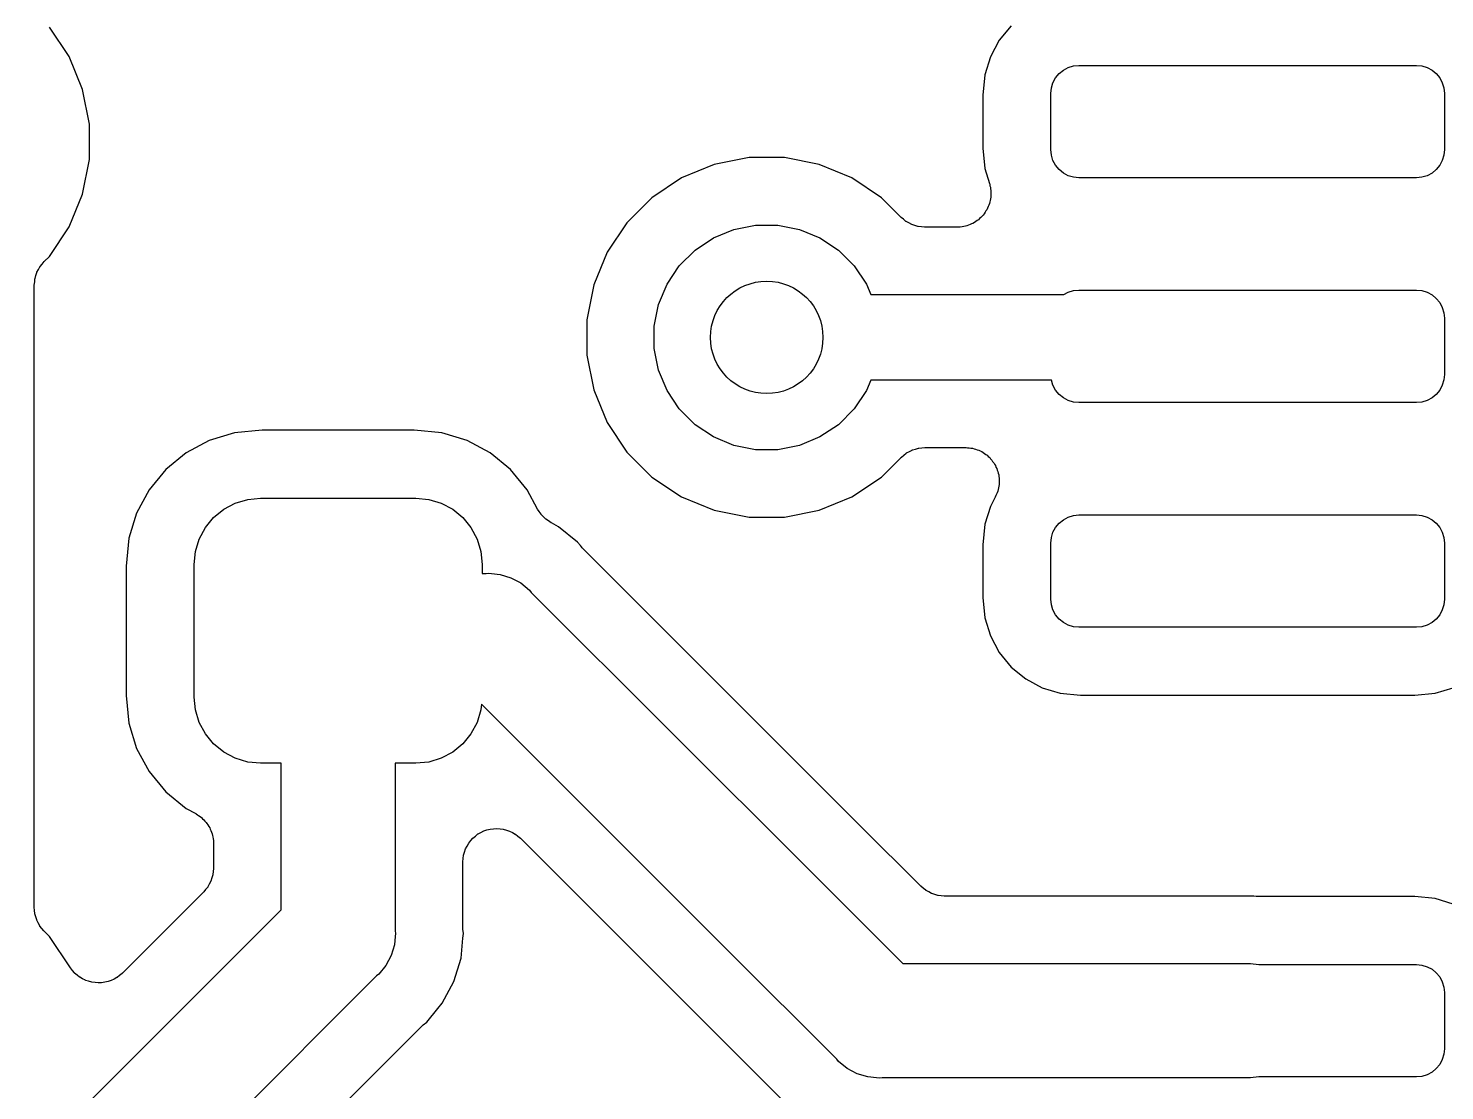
# Model space of a CAD drawing. Extents: x 4.56 to 9.01, y -5.14 to -1.86.
# Drawn here: x 7.5979 to 7.7218, y -2.616 to -2.5229 of the extents above; entities that cross this region are included whole.
import ezdxf

# ---------------------------------------------------------------- set-up
doc = ezdxf.new("R2010")
doc.units = 0
doc.header["$MEASUREMENT"] = 0
doc.layers.add('BLACK', color=7, linetype='CONTINUOUS')

msp = doc.modelspace()

# ---------------------------------------------------------------- linework, layer by layer
at = {"layer": 'BLACK', "linetype": 'CONTINUOUS'}
for p, q in [((7.60146, -2.52541), (7.59973, -2.52284)), ((7.68389, -2.52271), (7.68284, -2.52398)), ((7.68284, -2.52398), (7.68207, -2.52543)), ((7.60264, -2.52828), (7.60146, -2.52541)), ((7.68207, -2.52543), (7.68159, -2.527)), ((7.68159, -2.527), (7.68141, -2.52879)), ((7.68778, -2.52727), (7.68808, -2.5269)), ((7.68808, -2.5269), (7.68846, -2.5266)), ((7.68846, -2.5266), (7.68888, -2.52637)), ((7.68888, -2.52637), (7.68934, -2.52623)), ((7.68934, -2.52623), (7.68982, -2.52618)), ((7.68982, -2.52618), (7.71935, -2.52618)), ((7.71935, -2.52618), (7.71983, -2.52623)), ((7.71983, -2.52623), (7.72029, -2.52637)), ((7.72029, -2.52637), (7.72072, -2.5266)), ((7.72072, -2.5266), (7.72109, -2.5269)), ((7.72109, -2.5269), (7.7214, -2.52727)), ((7.60325, -2.53132), (7.60264, -2.52828)), ((7.68736, -2.52864), (7.68741, -2.52816)), ((7.68741, -2.52816), (7.68755, -2.5277)), ((7.68755, -2.5277), (7.68778, -2.52727)), ((7.7214, -2.52727), (7.72162, -2.5277)), ((7.72162, -2.5277), (7.72176, -2.52816)), ((7.72176, -2.52816), (7.72181, -2.52864)), ((7.68141, -2.52879), (7.68141, -2.53342)), ((7.68736, -2.53356), (7.68736, -2.52864)), ((7.72181, -2.52864), (7.72181, -2.53356)), ((7.60325, -2.53443), (7.60325, -2.53132)), ((7.60264, -2.53747), (7.60325, -2.53443)), ((7.66095, -2.53425), (7.65791, -2.53486)), ((7.66405, -2.53425), (7.66095, -2.53425)), ((7.66709, -2.53486), (7.66405, -2.53425)), ((7.68141, -2.53342), (7.68159, -2.5352)), ((7.68741, -2.53404), (7.68736, -2.53356)), ((7.68755, -2.5345), (7.68741, -2.53404)), ((7.68778, -2.53493), (7.68755, -2.5345)), ((7.72162, -2.5345), (7.7214, -2.53493)), ((7.72176, -2.53404), (7.72162, -2.5345)), ((7.72181, -2.53356), (7.72176, -2.53404)), ((7.65791, -2.53486), (7.65504, -2.53604)), ((7.66996, -2.53604), (7.66709, -2.53486)), ((7.68159, -2.5352), (7.682, -2.53654)), ((7.68808, -2.5353), (7.68778, -2.53493)), ((7.68846, -2.53561), (7.68808, -2.5353)), ((7.68888, -2.53584), (7.68846, -2.53561)), ((7.72072, -2.53561), (7.72029, -2.53584)), ((7.72109, -2.5353), (7.72072, -2.53561)), ((7.7214, -2.53493), (7.72109, -2.5353)), ((7.65504, -2.53604), (7.65246, -2.53777)), ((7.67254, -2.53777), (7.66996, -2.53604)), ((7.682, -2.53654), (7.68201, -2.53658)), ((7.68201, -2.53658), (7.68203, -2.53672)), ((7.68203, -2.53672), (7.68207, -2.53685)), ((7.68207, -2.53685), (7.68209, -2.537)), ((7.68209, -2.537), (7.68211, -2.53715)), ((7.68934, -2.53598), (7.68888, -2.53584)), ((7.68982, -2.53602), (7.68934, -2.53598)), ((7.71935, -2.53602), (7.68982, -2.53602)), ((7.71983, -2.53598), (7.71935, -2.53602)), ((7.72029, -2.53584), (7.71983, -2.53598)), ((7.60146, -2.54033), (7.60264, -2.53747)), ((7.65246, -2.53777), (7.65027, -2.53996)), ((7.67426, -2.53949), (7.67254, -2.53777)), ((7.68199, -2.53829), (7.68193, -2.53842)), ((7.68202, -2.53814), (7.68199, -2.53829)), ((7.68206, -2.538), (7.68202, -2.53814)), ((7.68208, -2.53786), (7.68206, -2.538)), ((7.68211, -2.53773), (7.68208, -2.53786)), ((7.68211, -2.53715), (7.68211, -2.53729)), ((7.68211, -2.53729), (7.68212, -2.53742)), ((7.68212, -2.53742), (7.68211, -2.53757)), ((7.68211, -2.53757), (7.68211, -2.53773)), ((7.67447, -2.53966), (7.67426, -2.53949)), ((7.68125, -2.5395), (7.68113, -2.53959)), ((7.68134, -2.53939), (7.68125, -2.5395)), ((7.68144, -2.5393), (7.68134, -2.53939)), ((7.68152, -2.53917), (7.68144, -2.5393)), ((7.68162, -2.53905), (7.68152, -2.53917)), ((7.68168, -2.53893), (7.68162, -2.53905)), ((7.68176, -2.53882), (7.68168, -2.53893)), ((7.68182, -2.53868), (7.68176, -2.53882)), ((7.68189, -2.53855), (7.68182, -2.53868)), ((7.68193, -2.53842), (7.68189, -2.53855)), ((7.59973, -2.54291), (7.60146, -2.54033)), ((7.65027, -2.53996), (7.64854, -2.54254)), ((7.65784, -2.54128), (7.65963, -2.54054)), ((7.65963, -2.54054), (7.66153, -2.54016)), ((7.66153, -2.54016), (7.66347, -2.54016)), ((7.66347, -2.54016), (7.66537, -2.54054)), ((7.66537, -2.54054), (7.66716, -2.54128)), ((7.67468, -2.53984), (7.67447, -2.53966)), ((7.67469, -2.53985), (7.67468, -2.53984)), ((7.67471, -2.53986), (7.67469, -2.53985)), ((7.67494, -2.53998), (7.67471, -2.53986)), ((7.67519, -2.54012), (7.67494, -2.53998)), ((7.6752, -2.54012), (7.67519, -2.54012)), ((7.67521, -2.54013), (7.6752, -2.54012)), ((7.67547, -2.54021), (7.67521, -2.54013)), ((7.67573, -2.54029), (7.67547, -2.54021)), ((7.67575, -2.54029), (7.67573, -2.54029)), ((7.67576, -2.5403), (7.67575, -2.54029)), ((7.67604, -2.54032), (7.67576, -2.5403)), ((7.67631, -2.54035), (7.67604, -2.54032)), ((7.67634, -2.54035), (7.67631, -2.54035)), ((7.67635, -2.54035), (7.67634, -2.54035)), ((7.67634, -2.54035), (7.67634, -2.54035)), ((7.67634, -2.54035), (7.67634, -2.54035)), ((7.67917, -2.54035), (7.67635, -2.54035)), ((7.67931, -2.54034), (7.67917, -2.54035)), ((7.67944, -2.54034), (7.67931, -2.54034)), ((7.67959, -2.54031), (7.67944, -2.54034)), ((7.67974, -2.5403), (7.67959, -2.54031)), ((7.67988, -2.54026), (7.67974, -2.5403)), ((7.68001, -2.54023), (7.67988, -2.54026)), ((7.68015, -2.54018), (7.68001, -2.54023)), ((7.6803, -2.54013), (7.68015, -2.54018)), ((7.68042, -2.54007), (7.6803, -2.54013)), ((7.68054, -2.54002), (7.68042, -2.54007)), ((7.68067, -2.53993), (7.68054, -2.54002)), ((7.68081, -2.53986), (7.68067, -2.53993)), ((7.68091, -2.53978), (7.68081, -2.53986)), ((7.68102, -2.5397), (7.68091, -2.53978)), ((7.68113, -2.53959), (7.68102, -2.5397)), ((7.65623, -2.54235), (7.65784, -2.54128)), ((7.66716, -2.54128), (7.66877, -2.54235)), ((7.59927, -2.54337), (7.59973, -2.54291)), ((7.64854, -2.54254), (7.64736, -2.54541)), ((7.65485, -2.54373), (7.65623, -2.54235)), ((7.66877, -2.54235), (7.67015, -2.54373)), ((7.59855, -2.54459), (7.59863, -2.54433)), ((7.59863, -2.54433), (7.59864, -2.54431)), ((7.59864, -2.5443), (7.59878, -2.54406)), ((7.59864, -2.54431), (7.59864, -2.5443)), ((7.59878, -2.54406), (7.5989, -2.54382)), ((7.5989, -2.54382), (7.59891, -2.54381)), ((7.59891, -2.54381), (7.59892, -2.54379)), ((7.59892, -2.54379), (7.5991, -2.54358)), ((7.5991, -2.54358), (7.59927, -2.54337)), ((7.65378, -2.54534), (7.65485, -2.54373)), ((7.67015, -2.54373), (7.67122, -2.54534)), ((7.59841, -2.54542), (7.59844, -2.54515)), ((7.59841, -2.54545), (7.59841, -2.54542)), ((7.59841, -2.54546), (7.59841, -2.54545)), ((7.59841, -2.54545), (7.59841, -2.54545)), ((7.59841, -2.54545), (7.59841, -2.54545)), ((7.59841, -2.59991), (7.59841, -2.54546)), ((7.59844, -2.54515), (7.59846, -2.54488)), ((7.59846, -2.54488), (7.59847, -2.54486)), ((7.59847, -2.54485), (7.59855, -2.54459)), ((7.59847, -2.54486), (7.59847, -2.54485)), ((7.64736, -2.54541), (7.64675, -2.54845)), ((7.65304, -2.54713), (7.65378, -2.54534)), ((7.67122, -2.54534), (7.6716, -2.54626)), ((7.6716, -2.54626), (7.6885, -2.54626)), ((7.6885, -2.54626), (7.68888, -2.54605)), ((7.68888, -2.54605), (7.68934, -2.54591)), ((7.68934, -2.54591), (7.68982, -2.54587)), ((7.68982, -2.54587), (7.71935, -2.54587)), ((7.71935, -2.54587), (7.71983, -2.54591)), ((7.71983, -2.54591), (7.72029, -2.54605)), ((7.72029, -2.54605), (7.72072, -2.54628)), ((7.72072, -2.54628), (7.72109, -2.54659)), ((7.72109, -2.54659), (7.7214, -2.54696)), ((7.7214, -2.54696), (7.72162, -2.54739)), ((7.65266, -2.54903), (7.65304, -2.54713)), ((7.72162, -2.54739), (7.72176, -2.54785)), ((7.72176, -2.54785), (7.72181, -2.54833)), ((7.64675, -2.54845), (7.64675, -2.55155)), ((7.65266, -2.55097), (7.65266, -2.54903)), ((7.72181, -2.54833), (7.72181, -2.55325)), ((7.64675, -2.55155), (7.64736, -2.55459)), ((7.65304, -2.55287), (7.65266, -2.55097)), ((7.65378, -2.55466), (7.65304, -2.55287)), ((7.6716, -2.55374), (7.67122, -2.55466)), ((7.68741, -2.55374), (7.6716, -2.55374)), ((7.68755, -2.55419), (7.68741, -2.55374)), ((7.68778, -2.55462), (7.68755, -2.55419)), ((7.72162, -2.55419), (7.7214, -2.55462)), ((7.72176, -2.55373), (7.72162, -2.55419)), ((7.72181, -2.55325), (7.72176, -2.55373)), ((7.64736, -2.55459), (7.64854, -2.55746)), ((7.65485, -2.55627), (7.65378, -2.55466)), ((7.67122, -2.55466), (7.67015, -2.55627)), ((7.68808, -2.55499), (7.68778, -2.55462)), ((7.68846, -2.55529), (7.68808, -2.55499)), ((7.68888, -2.55552), (7.68846, -2.55529)), ((7.68934, -2.55566), (7.68888, -2.55552)), ((7.72029, -2.55552), (7.71983, -2.55566)), ((7.72072, -2.55529), (7.72029, -2.55552)), ((7.72109, -2.55499), (7.72072, -2.55529)), ((7.7214, -2.55462), (7.72109, -2.55499)), ((7.65623, -2.55765), (7.65485, -2.55627)), ((7.67015, -2.55627), (7.66877, -2.55765)), ((7.68982, -2.55571), (7.68934, -2.55566)), ((7.71935, -2.55571), (7.68982, -2.55571)), ((7.71983, -2.55566), (7.71935, -2.55571)), ((7.64854, -2.55746), (7.65027, -2.56004)), ((7.65784, -2.55872), (7.65623, -2.55765)), ((7.66877, -2.55765), (7.66716, -2.55872)), ((7.61372, -2.55903), (7.61169, -2.56012)), ((7.61592, -2.55837), (7.61372, -2.55903)), ((7.61835, -2.55813), (7.61592, -2.55837)), ((7.63165, -2.55813), (7.61835, -2.55813)), ((7.63408, -2.55837), (7.63165, -2.55813)), ((7.63628, -2.55903), (7.63408, -2.55837)), ((7.63831, -2.56012), (7.63628, -2.55903)), ((7.65963, -2.55946), (7.65784, -2.55872)), ((7.66716, -2.55872), (7.66537, -2.55946)), ((7.61169, -2.56012), (7.60991, -2.56158)), ((7.64009, -2.56158), (7.63831, -2.56012)), ((7.65027, -2.56004), (7.65246, -2.56223)), ((7.66153, -2.55984), (7.65963, -2.55946)), ((7.66347, -2.55984), (7.66153, -2.55984)), ((7.66537, -2.55946), (7.66347, -2.55984)), ((7.67254, -2.56223), (7.67426, -2.56051)), ((7.67426, -2.56051), (7.67427, -2.5605)), ((7.67427, -2.5605), (7.67429, -2.56048)), ((7.67427, -2.5605), (7.67427, -2.5605)), ((7.67427, -2.5605), (7.67427, -2.5605)), ((7.67429, -2.56048), (7.6745, -2.56031)), ((7.6745, -2.56031), (7.67471, -2.56014)), ((7.67471, -2.56014), (7.67473, -2.56013)), ((7.67473, -2.56013), (7.67474, -2.56012)), ((7.67474, -2.56012), (7.67498, -2.56)), ((7.67498, -2.56), (7.67522, -2.55987)), ((7.67522, -2.55987), (7.67524, -2.55986)), ((7.67524, -2.55986), (7.67525, -2.55986)), ((7.67525, -2.55986), (7.67551, -2.55978)), ((7.67551, -2.55978), (7.67577, -2.5597)), ((7.67577, -2.5597), (7.67579, -2.5597)), ((7.67579, -2.5597), (7.67581, -2.5597)), ((7.67581, -2.5597), (7.67608, -2.55967)), ((7.67608, -2.55967), (7.67635, -2.55965)), ((7.67635, -2.55965), (7.6799, -2.55965)), ((7.6799, -2.55965), (7.67994, -2.55965)), ((7.67994, -2.55965), (7.68007, -2.55966)), ((7.68007, -2.55966), (7.68021, -2.55966)), ((7.68021, -2.55966), (7.68036, -2.55969)), ((7.68036, -2.55969), (7.68051, -2.55971)), ((7.68051, -2.55971), (7.68064, -2.55975)), ((7.68064, -2.55975), (7.68077, -2.55978)), ((7.68077, -2.55978), (7.68091, -2.55984)), ((7.68091, -2.55984), (7.68106, -2.55988)), ((7.68106, -2.55988), (7.68118, -2.55995)), ((7.68118, -2.55995), (7.68131, -2.56)), ((7.68131, -2.56), (7.68143, -2.56009)), ((7.68143, -2.56009), (7.68156, -2.56016)), ((7.68156, -2.56016), (7.68167, -2.56025)), ((7.68167, -2.56025), (7.68178, -2.56033)), ((7.68178, -2.56033), (7.68189, -2.56044)), ((7.68189, -2.56044), (7.68201, -2.56053)), ((7.68201, -2.56053), (7.68209, -2.56064)), ((7.60991, -2.56158), (7.60845, -2.56336)), ((7.64155, -2.56336), (7.64009, -2.56158)), ((7.68209, -2.56064), (7.68219, -2.56074)), ((7.68219, -2.56074), (7.68227, -2.56086)), ((7.68227, -2.56086), (7.68237, -2.56098)), ((7.68237, -2.56098), (7.68243, -2.5611)), ((7.68243, -2.5611), (7.68251, -2.56122)), ((7.68251, -2.56122), (7.68256, -2.56136)), ((7.68256, -2.56136), (7.68263, -2.56149)), ((7.68263, -2.56149), (7.68267, -2.56162)), ((7.68267, -2.56162), (7.68272, -2.56175)), ((7.68272, -2.56175), (7.68275, -2.5619)), ((7.65246, -2.56223), (7.65504, -2.56396)), ((7.66996, -2.56396), (7.67254, -2.56223)), ((7.68275, -2.5619), (7.6828, -2.56205)), ((7.6828, -2.56304), (7.68279, -2.56319)), ((7.6828, -2.56205), (7.68281, -2.56218)), ((7.68283, -2.56289), (7.6828, -2.56304)), ((7.68281, -2.56218), (7.68283, -2.56232)), ((7.68283, -2.56232), (7.68283, -2.56247)), ((7.68283, -2.56247), (7.68285, -2.56262)), ((7.68285, -2.56262), (7.68283, -2.56276)), ((7.68283, -2.56276), (7.68283, -2.56289)), ((7.60845, -2.56336), (7.60736, -2.56539)), ((7.61599, -2.56452), (7.61708, -2.56419)), ((7.61708, -2.56419), (7.61821, -2.56407)), ((7.61821, -2.56407), (7.63179, -2.56407)), ((7.63179, -2.56407), (7.63292, -2.56419)), ((7.63292, -2.56419), (7.63401, -2.56452)), ((7.64245, -2.56504), (7.64155, -2.56336)), ((7.65504, -2.56396), (7.65791, -2.56514)), ((7.66709, -2.56514), (7.66996, -2.56396)), ((7.6825, -2.56399), (7.68207, -2.5648)), ((7.68255, -2.56386), (7.6825, -2.56399)), ((7.68262, -2.56374), (7.68255, -2.56386)), ((7.68266, -2.5636), (7.68262, -2.56374)), ((7.68272, -2.56346), (7.68266, -2.5636)), ((7.68275, -2.56332), (7.68272, -2.56346)), ((7.68279, -2.56319), (7.68275, -2.56332)), ((7.60736, -2.56539), (7.60669, -2.56759)), ((7.6141, -2.56578), (7.61498, -2.56505)), ((7.61498, -2.56505), (7.61599, -2.56452)), ((7.63401, -2.56452), (7.63502, -2.56505)), ((7.63502, -2.56505), (7.6359, -2.56578)), ((7.6426, -2.56526), (7.64245, -2.56504)), ((7.64275, -2.56549), (7.6426, -2.56526)), ((7.64276, -2.5655), (7.64275, -2.56549)), ((7.64277, -2.56552), (7.64276, -2.5655)), ((7.64296, -2.56571), (7.64277, -2.56552)), ((7.65791, -2.56514), (7.66095, -2.56575)), ((7.66405, -2.56575), (7.66709, -2.56514)), ((7.68207, -2.5648), (7.68159, -2.56637)), ((7.68934, -2.5656), (7.68982, -2.56555)), ((7.68982, -2.56555), (7.71935, -2.56555)), ((7.71935, -2.56555), (7.71983, -2.5656)), ((7.61284, -2.56766), (7.61338, -2.56666)), ((7.61338, -2.56666), (7.6141, -2.56578)), ((7.6359, -2.56578), (7.63662, -2.56666)), ((7.63662, -2.56666), (7.63716, -2.56766)), ((7.64315, -2.5659), (7.64296, -2.56571)), ((7.64317, -2.56591), (7.64315, -2.5659)), ((7.64318, -2.56592), (7.64317, -2.56591)), ((7.6434, -2.56608), (7.64318, -2.56592)), ((7.64363, -2.56623), (7.6434, -2.56608)), ((7.64366, -2.56625), (7.64363, -2.56623)), ((7.64428, -2.56658), (7.64366, -2.56625)), ((7.64366, -2.56625), (7.64366, -2.56625)), ((7.64366, -2.56625), (7.64366, -2.56625)), ((7.64366, -2.56625), (7.64366, -2.56625)), ((7.64594, -2.56794), (7.64428, -2.56658)), ((7.66095, -2.56575), (7.66405, -2.56575)), ((7.68159, -2.56637), (7.68141, -2.56816)), ((7.68755, -2.56707), (7.68778, -2.56664)), ((7.68778, -2.56664), (7.68808, -2.56627)), ((7.68808, -2.56627), (7.68846, -2.56597)), ((7.68846, -2.56597), (7.68888, -2.56574)), ((7.68888, -2.56574), (7.68934, -2.5656)), ((7.71983, -2.5656), (7.72029, -2.56574)), ((7.72029, -2.56574), (7.72072, -2.56597)), ((7.72072, -2.56597), (7.72109, -2.56627)), ((7.72109, -2.56627), (7.7214, -2.56664)), ((7.7214, -2.56664), (7.72162, -2.56707)), ((7.60669, -2.56759), (7.60645, -2.57003)), ((7.61251, -2.56875), (7.61284, -2.56766)), ((7.63716, -2.56766), (7.63749, -2.56875)), ((7.64619, -2.56824), (7.64594, -2.56794)), ((7.68736, -2.56801), (7.68741, -2.56753)), ((7.68736, -2.57293), (7.68736, -2.56801)), ((7.68741, -2.56753), (7.68755, -2.56707)), ((7.72162, -2.56707), (7.72176, -2.56753)), ((7.72176, -2.56753), (7.72181, -2.56801)), ((7.72181, -2.56801), (7.72181, -2.57293)), ((7.6124, -2.56988), (7.61251, -2.56875)), ((7.63749, -2.56875), (7.6376, -2.56988)), ((7.64628, -2.56833), (7.64619, -2.56824)), ((7.64635, -2.56843), (7.64628, -2.56833)), ((7.64638, -2.56846), (7.64635, -2.56843)), ((7.67069, -2.59277), (7.64638, -2.56846)), ((7.68141, -2.56816), (7.68141, -2.57279)), ((7.60645, -2.57003), (7.60645, -2.58135)), ((7.6124, -2.5815), (7.6124, -2.56988)), ((7.6376, -2.56988), (7.6376, -2.57069)), ((7.6376, -2.57069), (7.63794, -2.57069)), ((7.63794, -2.57069), (7.63819, -2.57066)), ((7.63819, -2.57066), (7.63843, -2.57069)), ((7.63843, -2.57069), (7.63917, -2.57076)), ((7.63917, -2.57076), (7.64011, -2.57105)), ((7.64011, -2.57105), (7.64098, -2.57151)), ((7.64098, -2.57151), (7.64174, -2.57214)), ((7.64174, -2.57214), (7.6419, -2.57233)), ((7.6419, -2.57233), (7.66621, -2.59664)), ((7.68141, -2.57279), (7.68159, -2.57457)), ((7.68741, -2.57341), (7.68736, -2.57293)), ((7.72181, -2.57293), (7.72176, -2.57341)), ((7.68755, -2.57387), (7.68741, -2.57341)), ((7.68778, -2.5743), (7.68755, -2.57387)), ((7.72162, -2.57387), (7.7214, -2.5743)), ((7.72176, -2.57341), (7.72162, -2.57387)), ((7.68159, -2.57457), (7.68207, -2.57615)), ((7.68808, -2.57467), (7.68778, -2.5743)), ((7.68846, -2.57498), (7.68808, -2.57467)), ((7.68888, -2.57521), (7.68846, -2.57498)), ((7.68934, -2.57535), (7.68888, -2.57521)), ((7.68982, -2.57539), (7.68934, -2.57535)), ((7.71935, -2.57539), (7.68982, -2.57539)), ((7.71983, -2.57535), (7.71935, -2.57539)), ((7.72029, -2.57521), (7.71983, -2.57535)), ((7.72072, -2.57498), (7.72029, -2.57521)), ((7.72109, -2.57467), (7.72072, -2.57498)), ((7.7214, -2.5743), (7.72109, -2.57467)), ((7.68207, -2.57615), (7.68284, -2.5776)), ((7.68284, -2.5776), (7.68389, -2.57887)), ((7.68389, -2.57887), (7.68516, -2.57991)), ((7.68516, -2.57991), (7.68661, -2.58069)), ((7.60645, -2.58135), (7.60669, -2.58379)), ((7.61251, -2.58263), (7.6124, -2.5815)), ((7.68661, -2.58069), (7.68819, -2.58117)), ((7.68819, -2.58117), (7.68997, -2.58134)), ((7.68997, -2.58134), (7.71921, -2.58134)), ((7.71921, -2.58134), (7.72099, -2.58117)), ((7.72099, -2.58117), (7.72256, -2.58069)), ((7.61284, -2.58372), (7.61251, -2.58263)), ((7.63749, -2.58263), (7.63716, -2.58372)), ((7.63754, -2.58211), (7.63749, -2.58263)), ((7.65914, -2.60371), (7.63754, -2.58211)), ((7.60669, -2.58379), (7.60736, -2.58599)), ((7.61338, -2.58472), (7.61284, -2.58372)), ((7.63716, -2.58372), (7.63662, -2.58472)), ((7.6141, -2.5856), (7.61338, -2.58472)), ((7.63662, -2.58472), (7.6359, -2.5856)), ((7.60736, -2.58599), (7.60845, -2.58802)), ((7.61498, -2.58632), (7.6141, -2.5856)), ((7.61599, -2.58686), (7.61498, -2.58632)), ((7.63502, -2.58632), (7.63401, -2.58686)), ((7.6359, -2.5856), (7.63502, -2.58632)), ((7.61708, -2.58719), (7.61599, -2.58686)), ((7.61821, -2.5873), (7.61708, -2.58719)), ((7.62, -2.5873), (7.61821, -2.5873)), ((7.62, -2.60014), (7.62, -2.5873)), ((7.63179, -2.5873), (7.63, -2.5873)), ((7.63, -2.5873), (7.63, -2.60197)), ((7.63292, -2.58719), (7.63179, -2.5873)), ((7.63401, -2.58686), (7.63292, -2.58719)), ((7.60845, -2.58802), (7.60991, -2.5898)), ((7.60991, -2.5898), (7.61169, -2.59126)), ((7.61169, -2.59126), (7.61253, -2.59171)), ((7.61253, -2.59171), (7.61257, -2.59173)), ((7.61257, -2.59173), (7.61268, -2.59181)), ((7.61268, -2.59181), (7.61279, -2.59187)), ((7.61279, -2.59187), (7.61291, -2.59197)), ((7.61291, -2.59197), (7.61304, -2.59206)), ((7.61304, -2.59206), (7.61314, -2.59215)), ((7.61314, -2.59215), (7.61324, -2.59224)), ((7.61324, -2.59224), (7.61334, -2.59236)), ((7.61334, -2.59236), (7.61345, -2.59247)), ((7.61345, -2.59247), (7.61352, -2.59258)), ((7.61352, -2.59258), (7.6136, -2.59268)), ((7.6136, -2.59268), (7.61368, -2.59282)), ((7.61368, -2.59282), (7.61376, -2.59295)), ((7.67599, -2.59807), (7.67069, -2.59277)), ((7.67069, -2.59277), (7.67069, -2.59277)), ((7.61376, -2.59295), (7.61381, -2.59308)), ((7.61381, -2.59308), (7.61387, -2.59319)), ((7.61387, -2.59319), (7.61392, -2.59334)), ((7.61392, -2.59334), (7.61398, -2.59349)), ((7.61398, -2.59349), (7.614, -2.59362)), ((7.614, -2.59362), (7.61404, -2.59374)), ((7.61404, -2.59374), (7.61405, -2.5939)), ((7.61405, -2.5939), (7.61408, -2.59405)), ((7.61408, -2.59405), (7.61408, -2.59419)), ((7.63661, -2.59407), (7.63678, -2.59385)), ((7.63678, -2.59385), (7.63679, -2.59385)), ((7.63679, -2.59385), (7.63701, -2.59367)), ((7.63679, -2.59385), (7.63679, -2.59385)), ((7.63701, -2.59367), (7.63723, -2.59349)), ((7.63723, -2.59349), (7.63724, -2.59349)), ((7.63724, -2.59349), (7.63749, -2.59336)), ((7.63724, -2.59349), (7.63724, -2.59349)), ((7.63749, -2.59336), (7.63774, -2.59322)), ((7.63774, -2.59322), (7.63775, -2.59322)), ((7.63775, -2.59322), (7.63802, -2.59314)), ((7.63775, -2.59322), (7.63775, -2.59322)), ((7.63802, -2.59314), (7.63829, -2.59306)), ((7.63829, -2.59306), (7.6383, -2.59306)), ((7.6383, -2.59306), (7.63859, -2.59303)), ((7.6383, -2.59306), (7.6383, -2.59306)), ((7.63859, -2.59303), (7.63887, -2.593)), ((7.63887, -2.593), (7.63888, -2.593)), ((7.63887, -2.593), (7.63887, -2.593)), ((7.63888, -2.593), (7.63916, -2.59303)), ((7.63916, -2.59303), (7.63944, -2.59306)), ((7.63944, -2.59306), (7.63945, -2.59306)), ((7.63945, -2.59306), (7.63945, -2.59306)), ((7.63945, -2.59306), (7.63972, -2.59315)), ((7.63972, -2.59315), (7.63999, -2.59323)), ((7.63999, -2.59323), (7.64, -2.59323)), ((7.64, -2.59323), (7.64, -2.59323)), ((7.64, -2.59323), (7.64025, -2.59337)), ((7.64025, -2.59337), (7.6405, -2.5935)), ((7.6405, -2.5935), (7.6405, -2.59351)), ((7.6405, -2.59351), (7.64051, -2.59351)), ((7.64051, -2.59351), (7.64073, -2.59369)), ((7.64073, -2.59369), (7.64095, -2.59387)), ((7.64095, -2.59387), (7.65527, -2.60819)), ((7.61408, -2.59419), (7.61409, -2.59432)), ((7.61409, -2.59432), (7.61409, -2.59647)), ((7.63597, -2.59534), (7.63606, -2.59507)), ((7.63606, -2.59507), (7.63614, -2.5948)), ((7.63614, -2.59479), (7.63628, -2.59455)), ((7.63614, -2.5948), (7.63614, -2.59479)), ((7.63614, -2.5948), (7.63614, -2.5948)), ((7.63628, -2.59455), (7.63642, -2.5943)), ((7.63642, -2.59429), (7.63661, -2.59407)), ((7.63642, -2.5943), (7.63642, -2.59429)), ((7.63642, -2.59429), (7.63642, -2.59429)), ((7.61409, -2.59651), (7.61406, -2.59678)), ((7.61409, -2.59647), (7.61409, -2.59648)), ((7.61409, -2.59648), (7.61409, -2.59648)), ((7.61409, -2.59648), (7.61409, -2.59648)), ((7.61409, -2.59648), (7.61409, -2.59651)), ((7.63591, -2.59592), (7.63594, -2.59563)), ((7.63591, -2.59593), (7.63591, -2.59592)), ((7.63591, -2.59596), (7.63591, -2.59593)), ((7.63591, -2.59593), (7.63591, -2.59593)), ((7.63591, -2.59593), (7.63591, -2.59593)), ((7.63591, -2.60153), (7.63591, -2.59596)), ((7.63594, -2.59563), (7.63597, -2.59535)), ((7.63597, -2.59535), (7.63597, -2.59534)), ((7.63597, -2.59535), (7.63597, -2.59535)), ((7.61386, -2.59763), (7.61372, -2.59787)), ((7.61387, -2.59761), (7.61386, -2.59762)), ((7.61386, -2.59762), (7.61386, -2.59763)), ((7.61395, -2.59734), (7.61387, -2.59761)), ((7.61403, -2.59708), (7.61395, -2.59734)), ((7.61404, -2.59705), (7.61403, -2.59707)), ((7.61403, -2.59707), (7.61403, -2.59708)), ((7.61406, -2.59678), (7.61404, -2.59705)), ((7.66621, -2.59664), (7.66621, -2.59664)), ((7.66621, -2.59664), (7.67441, -2.60484)), ((7.61323, -2.59856), (7.60612, -2.60567)), ((7.6134, -2.59835), (7.61323, -2.59856)), ((7.61358, -2.59814), (7.6134, -2.59835)), ((7.61359, -2.59813), (7.61358, -2.59814)), ((7.6136, -2.59811), (7.61359, -2.59813)), ((7.61372, -2.59787), (7.6136, -2.59811)), ((7.67621, -2.59825), (7.67599, -2.59807)), ((7.67641, -2.59842), (7.67621, -2.59825)), ((7.67643, -2.59843), (7.67641, -2.59842)), ((7.67644, -2.59844), (7.67643, -2.59843)), ((7.67668, -2.59857), (7.67644, -2.59844)), ((7.67692, -2.5987), (7.67668, -2.59857)), ((7.67693, -2.5987), (7.67692, -2.5987)), ((7.67695, -2.59871), (7.67693, -2.5987)), ((7.67721, -2.59879), (7.67695, -2.59871)), ((7.67747, -2.59887), (7.67721, -2.59879)), ((7.67748, -2.59887), (7.67747, -2.59887)), ((7.6775, -2.59888), (7.67748, -2.59887)), ((7.67777, -2.59891), (7.6775, -2.59888)), ((7.67804, -2.59894), (7.67777, -2.59891)), ((7.67807, -2.59894), (7.67804, -2.59894)), ((7.67808, -2.59894), (7.67807, -2.59894)), ((7.67807, -2.59894), (7.67807, -2.59894)), ((7.67807, -2.59894), (7.67807, -2.59894)), ((7.70512, -2.59894), (7.67808, -2.59894)), ((7.70534, -2.59896), (7.70512, -2.59894)), ((7.70547, -2.59896), (7.70534, -2.59896)), ((7.70559, -2.59897), (7.70547, -2.59896)), ((7.70563, -2.59897), (7.70559, -2.59897)), ((7.71921, -2.59897), (7.70563, -2.59897)), ((7.72099, -2.59915), (7.71921, -2.59897)), ((7.58764, -2.6325), (7.62, -2.60014)), ((7.59843, -2.60018), (7.59841, -2.59991)), ((7.59846, -2.60045), (7.59843, -2.60018)), ((7.72256, -2.59963), (7.72099, -2.59915)), ((7.59846, -2.60047), (7.59846, -2.60045)), ((7.59846, -2.60048), (7.59846, -2.60047)), ((7.59854, -2.60074), (7.59846, -2.60048)), ((7.59862, -2.60101), (7.59854, -2.60074)), ((7.59862, -2.60102), (7.59862, -2.60101)), ((7.59863, -2.60104), (7.59862, -2.60102)), ((7.59876, -2.60128), (7.59863, -2.60104)), ((7.59888, -2.60152), (7.59876, -2.60128)), ((7.59889, -2.60153), (7.59888, -2.60152)), ((7.5989, -2.60155), (7.59889, -2.60153)), ((7.59907, -2.60176), (7.5989, -2.60155)), ((7.59924, -2.60197), (7.59907, -2.60176)), ((7.59926, -2.60199), (7.59924, -2.60197)), ((7.59927, -2.602), (7.59926, -2.60199)), ((7.59926, -2.60199), (7.59926, -2.60199)), ((7.59926, -2.60199), (7.59926, -2.60199)), ((7.59973, -2.60246), (7.59927, -2.602)), ((7.60158, -2.60522), (7.59973, -2.60246)), ((7.63, -2.60246), (7.62993, -2.60319)), ((7.63, -2.60197), (7.63002, -2.60221)), ((7.63002, -2.60221), (7.63, -2.60246)), ((7.63, -2.60246), (7.63, -2.60246)), ((7.63575, -2.60435), (7.63592, -2.6026)), ((7.63592, -2.60165), (7.63591, -2.60153)), ((7.63592, -2.60178), (7.63592, -2.60165)), ((7.63592, -2.60182), (7.63592, -2.60178)), ((7.63596, -2.60221), (7.63592, -2.60182)), ((7.63592, -2.6026), (7.63596, -2.60221)), ((7.63592, -2.6026), (7.63592, -2.6026)), ((7.62993, -2.60319), (7.62964, -2.60413)), ((7.66863, -2.6132), (7.65914, -2.60371)), ((7.65914, -2.60371), (7.65914, -2.60371)), ((7.62918, -2.605), (7.62855, -2.60576)), ((7.62964, -2.60413), (7.62918, -2.605)), ((7.63512, -2.6064), (7.63575, -2.60435)), ((7.67441, -2.60484), (7.70483, -2.60484)), ((7.70483, -2.60484), (7.70557, -2.60491)), ((7.70557, -2.60491), (7.70559, -2.60492)), ((7.70559, -2.60492), (7.71935, -2.60492)), ((7.71935, -2.60492), (7.71983, -2.60497)), ((7.71983, -2.60497), (7.72029, -2.60511)), ((7.72029, -2.60511), (7.72072, -2.60534)), ((7.62836, -2.60592), (7.59342, -2.64086)), ((7.60175, -2.60544), (7.60158, -2.60522)), ((7.60193, -2.60565), (7.60175, -2.60544)), ((7.60194, -2.60566), (7.60193, -2.60565)), ((7.60194, -2.60567), (7.60194, -2.60566)), ((7.60216, -2.60584), (7.60194, -2.60567)), ((7.60237, -2.60602), (7.60216, -2.60584)), ((7.60238, -2.60603), (7.60237, -2.60602)), ((7.60239, -2.60603), (7.60238, -2.60603)), ((7.60263, -2.60616), (7.60239, -2.60603)), ((7.60288, -2.6063), (7.60263, -2.60616)), ((7.60289, -2.6063), (7.60288, -2.6063)), ((7.60289, -2.60631), (7.60289, -2.6063)), ((7.60316, -2.60639), (7.60289, -2.60631)), ((7.60343, -2.60647), (7.60316, -2.60639)), ((7.60486, -2.6064), (7.60459, -2.60648)), ((7.60513, -2.60632), (7.60486, -2.6064)), ((7.60514, -2.60632), (7.60513, -2.60632)), ((7.60539, -2.60619), (7.60514, -2.60632)), ((7.60514, -2.60632), (7.60514, -2.60632)), ((7.60564, -2.60606), (7.60539, -2.60619)), ((7.60565, -2.60605), (7.60564, -2.60606)), ((7.60587, -2.60587), (7.60565, -2.60605)), ((7.60565, -2.60605), (7.60565, -2.60605)), ((7.60609, -2.6057), (7.60587, -2.60587)), ((7.6061, -2.60569), (7.60609, -2.6057)), ((7.60612, -2.60567), (7.6061, -2.60568)), ((7.6061, -2.60568), (7.6061, -2.60569)), ((7.6061, -2.60569), (7.6061, -2.60569)), ((7.62855, -2.60576), (7.62836, -2.60592)), ((7.63411, -2.6083), (7.63512, -2.6064)), ((7.72072, -2.60534), (7.72109, -2.60564)), ((7.72109, -2.60564), (7.7214, -2.60601)), ((7.7214, -2.60601), (7.72162, -2.60644)), ((7.72162, -2.60644), (7.72176, -2.6069)), ((7.60344, -2.60647), (7.60343, -2.60647)), ((7.60345, -2.60647), (7.60344, -2.60647)), ((7.60372, -2.6065), (7.60345, -2.60647)), ((7.604, -2.60653), (7.60372, -2.6065)), ((7.60401, -2.60653), (7.604, -2.60653)), ((7.60402, -2.60653), (7.60401, -2.60653)), ((7.60429, -2.60651), (7.60402, -2.60653)), ((7.60457, -2.60648), (7.60429, -2.60651)), ((7.60458, -2.60648), (7.60457, -2.60648)), ((7.60459, -2.60648), (7.60458, -2.60648)), ((7.72176, -2.6069), (7.72181, -2.60738)), ((7.72181, -2.60738), (7.72181, -2.6123)), ((7.63275, -2.60996), (7.63371, -2.60878)), ((7.63371, -2.60878), (7.63411, -2.6083)), ((7.63371, -2.60878), (7.63371, -2.60878)), ((7.65527, -2.60819), (7.65527, -2.60819)), ((7.65527, -2.60819), (7.66415, -2.61707)), ((7.63244, -2.61021), (7.63275, -2.60996)), ((7.61323, -2.62941), (7.63223, -2.6104)), ((7.63223, -2.6104), (7.63226, -2.61037)), ((7.63226, -2.61037), (7.63236, -2.6103)), ((7.63236, -2.6103), (7.63244, -2.61021)), ((7.72181, -2.6123), (7.72176, -2.61278)), ((7.66879, -2.6134), (7.66863, -2.6132)), ((7.66955, -2.61402), (7.66879, -2.6134)), ((7.7214, -2.61367), (7.72109, -2.61404)), ((7.72162, -2.61324), (7.7214, -2.61367)), ((7.72176, -2.61278), (7.72162, -2.61324)), ((7.67042, -2.61448), (7.66955, -2.61402)), ((7.67136, -2.61477), (7.67042, -2.61448)), ((7.6721, -2.61484), (7.67136, -2.61477)), ((7.67234, -2.61487), (7.6721, -2.61484)), ((7.6721, -2.61484), (7.6721, -2.61484)), ((7.67259, -2.61484), (7.67234, -2.61487)), ((7.70483, -2.61484), (7.67259, -2.61484)), ((7.70557, -2.61477), (7.70483, -2.61484)), ((7.70559, -2.61476), (7.70557, -2.61477)), ((7.71935, -2.61476), (7.70559, -2.61476)), ((7.71983, -2.61472), (7.71935, -2.61476)), ((7.72029, -2.61458), (7.71983, -2.61472)), ((7.72072, -2.61435), (7.72029, -2.61458)), ((7.72109, -2.61404), (7.72072, -2.61435))]:
    msp.add_line(p, q, dxfattribs=at)
at = {"layer": 'BLACK'}
msp.add_circle((7.6625, -2.55), 0.00492, dxfattribs=at)

doc.saveas('drawing.dxf')
